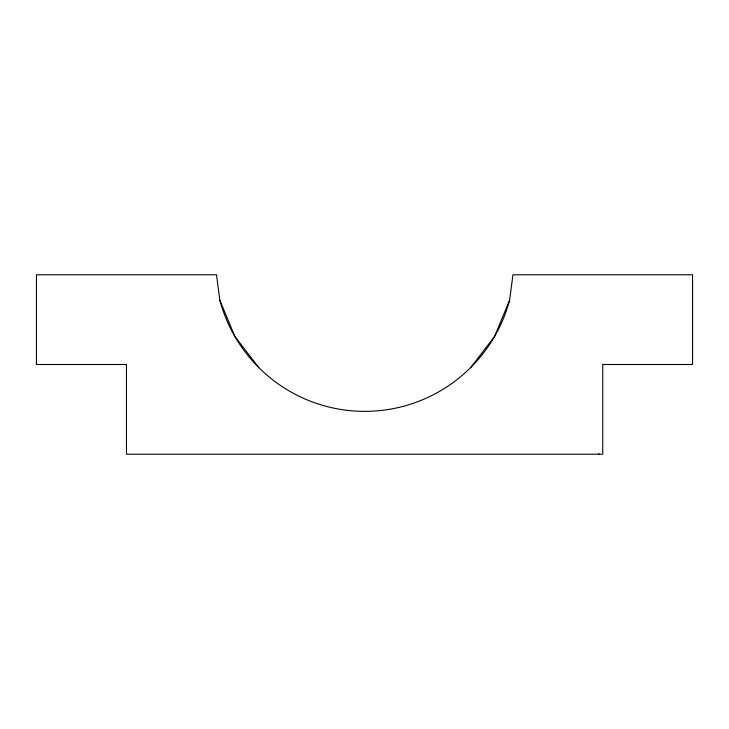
<?xml version="1.0" encoding="UTF-8"?>
<svg xmlns="http://www.w3.org/2000/svg" width="729" height="729" viewBox="0 0 729 729"><rect width="100%" height="100%" fill="white"/><g stroke="black" fill="none" stroke-linecap="round" stroke-linejoin="round"><path stroke-width="1.09" d="M470.779 367.462L494.617 336.397L509.598 300.22L512.952 274.787L692.55 274.787L692.55 364.5L602.746 364.5L602.746 454.213L126.472 454.213L126.472 364.5L36.45 364.5L36.45 274.787L216.495 274.787L219.848 300.22L234.829 336.397L258.667 367.462M598.819 453.648L598.819 454.213M509.598 300.22A149.992 149.992 0 0 1 219.848 300.22"/></g></svg>
